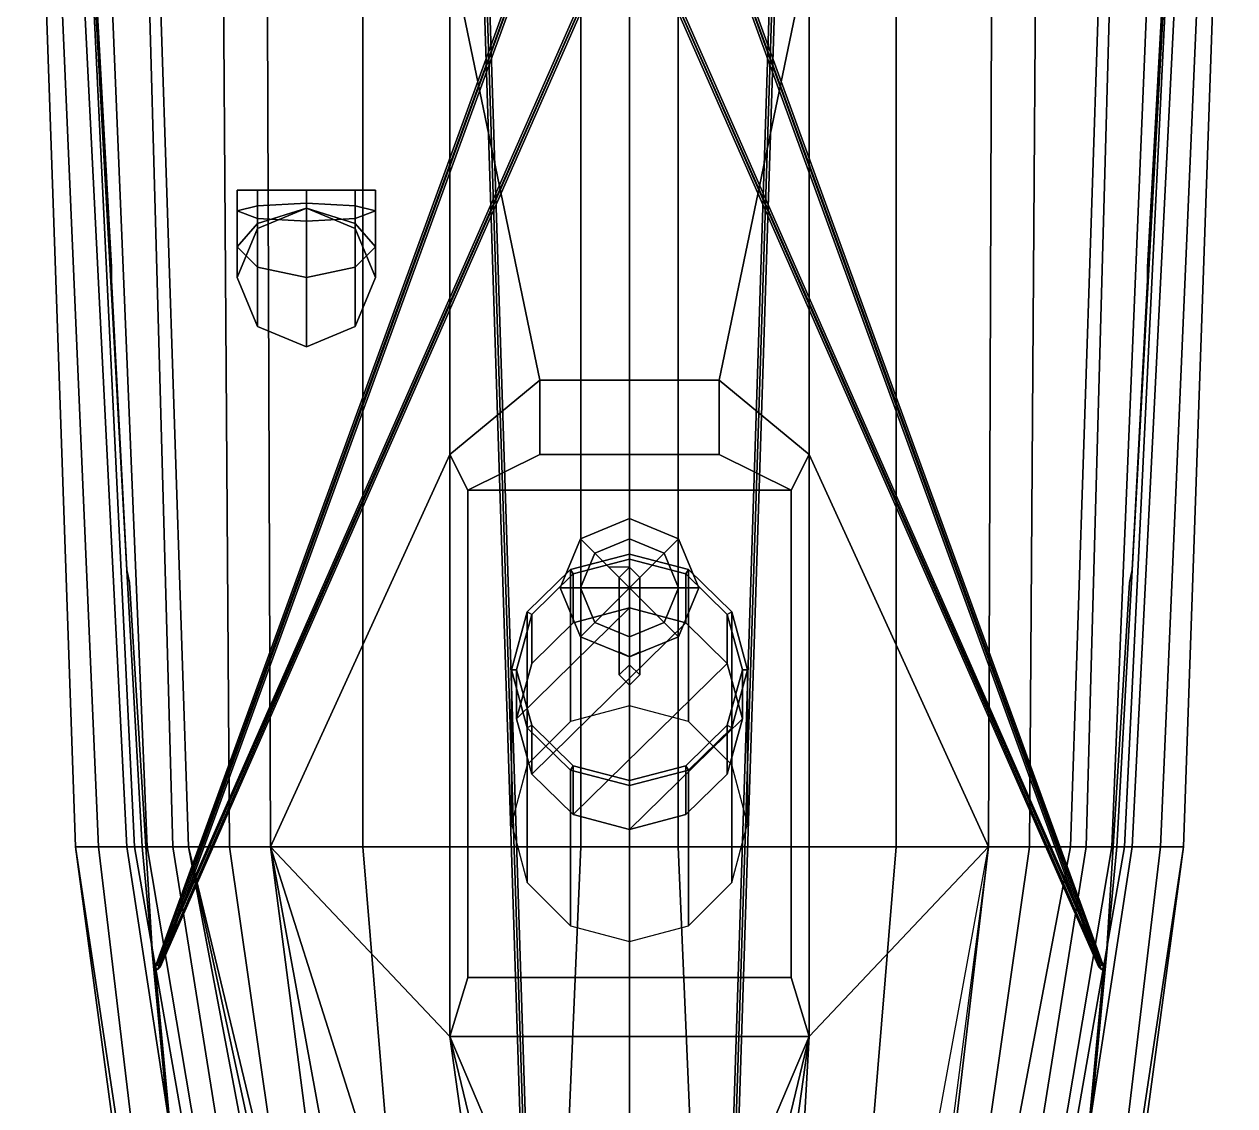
# Model space of a CAD drawing. Header units: millimetres. Extents: x -2.4 to 2.4, y -20 to 53.1.
# Drawn here: x -2.36 to 2.36, y -6.52 to -2.302 of the extents above; entities that cross this region are included whole.
import ezdxf

# ---------------------------------------------------------------- set-up
doc = ezdxf.new("R2010")
doc.units = ezdxf.units.MM
doc.layers.add('railings', color=6, linetype='Continuous')
doc.layers.add('superstructure', color=3, linetype='Continuous')

msp = doc.modelspace()

# ---------------------------------------------------------------- linework, layer by layer
for points in [[(-2.32, 0.26, 1.35), (-2.36, 0.26, 1.27), (-2.16, -5.51, 1.36), (-2.07, -5.51, 1.51)], [(-2.36, 0.26, 0.92), (-2.25, 0.26, 0.2), (-1.96, -5.51, 0.2), (-2.16, -5.51, 1.27)], [(-2.36, 0.26, 1.27), (-2.36, 0.26, 0.92), (-2.16, -5.51, 1.27), (-2.16, -5.51, 1.36)], [(-2.22, 0.26, 1.47), (-2.32, 0.26, 1.35), (-2.07, -5.51, 1.51), (-1.9, -5.51, 1.59)], [(-2.25, 0.26, 0.2), (-2.21, 0.26), (-1.93, -5.51), (-1.96, -5.51, 0.2)], [(-2.21, 0.26), (-2.12, 0.26, -0.27), (-1.88, -5.51, -0.27), (-1.93, -5.51)], [(-2.12, 0.26, -0.27), (-1.94, 0.26, -0.49), (-1.78, -5.51, -0.49), (-1.88, -5.51, -0.27)], [(-1.94, 0.26, -0.49), (-1.6, 0.26, -0.71), (-1.56, -5.51, -0.71), (-1.78, -5.51, -0.49)], [(-1.6, 0.26, -0.71), (-1.04, 0.26, -0.9), (-1.04, -5.51, -0.9), (-1.56, -5.51, -0.71)], [(-1.04, 0.26, -0.9), (-0.19, 0.26, -0.99), (-0.19, -5.51, -0.99), (-1.04, -5.51, -0.9)], [(-0.19, 0.26, -0.99), (0, 0.26, -0.99), (0, -5.51, -0.99), (-0.19, -5.51, -0.99)], [(0.19, -5.51, -0.99), (0, -5.51, -0.99), (0, 0.26, -0.99), (0.19, 0.26, -0.99)], [(1.04, -5.51, -0.9), (0.19, -5.51, -0.99), (0.19, 0.26, -0.99), (1.04, 0.26, -0.9)], [(1.56, -5.51, -0.71), (1.04, -5.51, -0.9), (1.04, 0.26, -0.9), (1.6, 0.26, -0.71)], [(1.78, -5.51, -0.49), (1.56, -5.51, -0.71), (1.6, 0.26, -0.71), (1.94, 0.26, -0.49)], [(1.88, -5.51, -0.27), (1.78, -5.51, -0.49), (1.94, 0.26, -0.49), (2.12, 0.26, -0.27)], [(1.93, -5.51), (1.88, -5.51, -0.27), (2.12, 0.26, -0.27), (2.21, 0.26)], [(1.9, -5.51, 1.59), (2.07, -5.51, 1.51), (2.32, 0.26, 1.35), (2.22, 0.26, 1.47)], [(1.96, -5.51, 0.2), (1.93, -5.51), (2.21, 0.26), (2.25, 0.26, 0.2)], [(2.16, -5.51, 1.27), (1.96, -5.51, 0.2), (2.25, 0.26, 0.2), (2.36, 0.26, 0.92)], [(2.07, -5.51, 1.51), (2.16, -5.51, 1.36), (2.36, 0.26, 1.27), (2.32, 0.26, 1.35)], [(2.16, -5.51, 1.36), (2.16, -5.51, 1.27), (2.36, 0.26, 0.92), (2.36, 0.26, 1.27)], [(-2.16, -5.51, 1.36), (-2.16, -5.51, 1.27), (-1.72, -8.78, 1.44), (-1.72, -8.78, 1.49)], [(-2.16, -5.51, 1.27), (-2.16, -5.51, 1.27), (-1.67, -8.78, 1.39), (-1.72, -8.78, 1.44)], [(-2.16, -5.51, 1.27), (-1.96, -5.51, 0.2), (-1.46, -8.78, 0.81), (-1.67, -8.78, 1.39)], [(-2.07, -5.51, 1.51), (-2.16, -5.51, 1.36), (-1.72, -8.78, 1.49), (-1.68, -8.78, 1.56)], [(-1.9, -5.51, 1.59), (-2.07, -5.51, 1.51), (-1.68, -8.78, 1.56), (-1.59, -8.78, 1.66)], [(-1.96, -5.51, 0.2), (-1.93, -5.51), (-1.36, -8.78), (-1.46, -8.78, 0.81)], [(-1.93, -5.51), (-1.88, -5.51, -0.27), (-1.33, -8.78, -0.27), (-1.36, -8.78)], [(-1.88, -5.51, -0.27), (-1.78, -5.51, -0.49), (-1.26, -8.78, -0.49), (-1.33, -8.78, -0.27)], [(-1.78, -5.51, -0.49), (-1.56, -5.51, -0.71), (-1.09, -8.78, -0.71), (-1.26, -8.78, -0.49)], [(-1.56, -5.51, -0.71), (-1.04, -5.51, -0.9), (-0.77, -8.78, -0.9), (-1.09, -8.78, -0.71)], [(-1.04, -5.51, -0.9), (-0.19, -5.51, -0.99), (-0.33, -8.78, -0.99), (-0.77, -8.78, -0.9)], [(-0.19, -5.51, -0.99), (0, -5.51, -0.99), (0, -8.78, -0.99), (-0.33, -8.78, -0.99)], [(0.33, -8.78, -0.99), (0, -8.78, -0.99), (0, -5.51, -0.99), (0.19, -5.51, -0.99)], [(0.77, -8.78, -0.9), (0.33, -8.78, -0.99), (0.19, -5.51, -0.99), (1.04, -5.51, -0.9)], [(1.09, -8.78, -0.71), (0.77, -8.78, -0.9), (1.04, -5.51, -0.9), (1.56, -5.51, -0.71)], [(1.26, -8.78, -0.49), (1.09, -8.78, -0.71), (1.56, -5.51, -0.71), (1.78, -5.51, -0.49)], [(1.33, -8.78, -0.27), (1.26, -8.78, -0.49), (1.78, -5.51, -0.49), (1.88, -5.51, -0.27)], [(1.36, -8.78), (1.33, -8.78, -0.27), (1.88, -5.51, -0.27), (1.93, -5.51)], [(1.46, -8.78, 0.81), (1.36, -8.78), (1.93, -5.51), (1.96, -5.51, 0.2)], [(1.67, -8.78, 1.39), (1.46, -8.78, 0.81), (1.96, -5.51, 0.2), (2.16, -5.51, 1.27)], [(1.59, -8.78, 1.66), (1.68, -8.78, 1.56), (2.07, -5.51, 1.51), (1.9, -5.51, 1.59)], [(1.72, -8.78, 1.44), (1.67, -8.78, 1.39), (2.16, -5.51, 1.27)], [(1.68, -8.78, 1.56), (1.72, -8.78, 1.49), (2.16, -5.51, 1.36), (2.07, -5.51, 1.51)], [(1.72, -8.78, 1.49), (1.72, -8.78, 1.44), (2.16, -5.51, 1.27), (2.16, -5.51, 1.36)]]:
    msp.add_3dface(points)
at = {"color": 2}
for points in [[(-1.91, 0.26, 1.59), (-2.22, 0.26, 1.47), (-1.9, -5.51, 1.59), (-1.72, -5.51, 1.66)], [(-1.42, 0.26, 1.69), (-1.91, 0.26, 1.59), (-1.72, -5.51, 1.66), (-1.4, -5.51, 1.74)], [(-0.7, -2, 1.7713), (-1.42, 0.26, 1.69), (-1.4, -5.51, 1.74), (-0.7, -3.98, 1.7988)], [(0.7, -3.98, 1.7988), (1.4, -5.51, 1.74), (1.42, 0.26, 1.69), (0.7, -2, 1.7713)], [(1.4, -5.51, 1.74), (1.72, -5.51, 1.66), (1.91, 0.26, 1.59), (1.42, 0.26, 1.69)], [(1.72, -5.51, 1.66), (1.9, -5.51, 1.59), (2.22, 0.26, 1.47), (1.91, 0.26, 1.59)], [(-0.7, -2, 1.7713), (-0.7, -2, 1.7713), (-0.7, -3.98, 1.7988), (-0.35, -3.69, 1.7948)], [(0.7, -2, 1.7713), (-0.7, -2, 1.7713), (-0.35, -3.69, 1.7948), (0.35, -3.69, 1.7948)], [(0.35, -3.69, 1.7948), (0.7, -3.98, 1.7988), (0.7, -2, 1.7713)], [(-1.4, -5.51, 1.74), (-1.4, -5.51, 1.74), (-0.7, -5.51, 1.82), (-0.7, -3.98, 1.7988)], [(0.7, -3.98, 1.7988), (0.7, -5.51, 1.82), (1.4, -5.51, 1.74)], [(-1.72, -5.51, 1.66), (-1.9, -5.51, 1.59), (-1.59, -8.78, 1.66), (-1.1, -8.78, 1.83)], [(-1.72, -5.51, 1.66), (-1.72, -5.51, 1.66), (-1.02, -8.75, 1.8363), (-1.02, -8.43, 1.8363)], [(-1.72, -5.51, 1.66), (-1.72, -5.51, 1.66), (-1.1, -8.78, 1.83), (-1.02, -8.75, 1.8363)], [(-1.72, -5.51, 1.66), (-1.72, -5.51, 1.66), (-1.02, -8.43, 1.8363), (-1.4, -5.51, 1.74)], [(-1.4, -5.51, 1.74), (-1.4, -5.51, 1.74), (-0.7, -6.25, 1.8336), (-0.7, -5.51, 1.82)], [(-0.7, -6.25, 1.8336), (-1.4, -5.51, 1.74), (-0.6, -8.03, 1.8691), (-0.46, -7.974, 1.88)], [(-1.4, -5.51, 1.74), (-1.4, -5.51, 1.74), (-0.91, -8.19, 1.8448), (-0.6, -8.03, 1.8691)], [(-1.4, -5.51, 1.74), (-1.4, -5.51, 1.74), (-1.02, -8.43, 1.8363), (-0.91, -8.19, 1.8448)], [(0.6, -8.03, 1.8691), (0.91, -8.19, 1.8448), (1.4, -5.51, 1.74), (0.7, -6.25, 1.8336)], [(0.7, -5.51, 1.82), (0.7, -6.25, 1.8336), (1.4, -5.51, 1.74)], [(1.02, -8.75, 1.8363), (1.1, -8.78, 1.83), (1.72, -5.51, 1.66), (1.4, -5.51, 1.74)], [(1.02, -8.43, 1.8363), (1.02, -8.75, 1.8363), (1.4, -5.51, 1.74)], [(1.1, -8.78, 1.83), (1.59, -8.78, 1.66), (1.9, -5.51, 1.59), (1.72, -5.51, 1.66)], [(-0.7, -6.25, 1.8336), (-0.7, -6.25, 1.8336), (-0.46, -7.974, 1.88), (-0.3, -7.91, 1.88)], [(-0.3, -7.91, 1.88), (0, -7.9, 1.88), (-0.7, -6.25, 1.8336)], [(0, -7.9, 1.88), (0.7, -6.25, 1.8336), (-0.7, -6.25, 1.8336)], [(0.3, -7.91, 1.88), (0.7, -6.25, 1.8336), (0, -7.9, 1.88)], [(0.3, -7.91, 1.88), (0.46, -7.974, 1.88), (0.7, -6.25, 1.8336)], [(0.46, -7.974, 1.88), (0.6, -8.03, 1.8691), (0.7, -6.25, 1.8336)]]:
    msp.add_3dface(points, dxfattribs=at)
at = {"layer": 'railings'}
for points in [[(-2.12, -1.44, 2.26), (-2.02, -3.25, 2.3), (-2.02, -3.25, 2.35), (-2.12, -1.44, 2.31)], [(-2.12, -1.44, 2.31), (-2.02, -3.25, 2.35), (-2.02, -3.25, 2.3), (-2.12, -1.44, 2.26)], [(-2.12, -1.44, 2.01), (-2.02, -3.25, 2.05), (-2.02, -3.25, 2), (-2.12, -1.44, 1.96)], [(-2.12, -1.44, 1.96), (-2.02, -3.25, 2), (-2.02, -3.25, 2.05), (-2.12, -1.44, 2.01)], [(2.12, -1.44, 1.96), (2.02, -3.25, 2), (2.02, -3.25, 2.05), (2.12, -1.44, 2.01)], [(2.12, -1.44, 2.01), (2.02, -3.25, 2.05), (2.02, -3.25, 2), (2.12, -1.44, 1.96)], [(2.12, -1.44, 2.31), (2.02, -3.25, 2.35), (2.02, -3.25, 2.3), (2.12, -1.44, 2.26)], [(2.12, -1.44, 2.26), (2.02, -3.25, 2.3), (2.02, -3.25, 2.35), (2.12, -1.44, 2.31)], [(-2.02, -3.25, 2.35), (-2.02, -3.25, 1.54), (-2.02, -3.3, 1.54), (-2.02, -3.3, 2.35)], [(-2.02, -3.3, 2.35), (-2.02, -3.3, 1.54), (-2.02, -3.25, 1.54), (-2.02, -3.25, 2.35)], [(2.02, -3.25, 2.35), (2.02, -3.25, 1.54), (2.02, -3.3, 1.54), (2.02, -3.3, 2.35)], [(2.02, -3.3, 2.35), (2.02, -3.3, 1.54), (2.02, -3.25, 1.54), (2.02, -3.25, 2.35)], [(-2.02, -3.3, 2.35), (-1.96, -4.43, 2.37), (-1.96, -4.43, 2.32), (-2.02, -3.3, 2.3)], [(-2.02, -3.3, 2.3), (-1.96, -4.43, 2.32), (-1.96, -4.43, 2.37), (-2.02, -3.3, 2.35)], [(-2.02, -3.3, 2.05), (-1.96, -4.43, 2.07), (-1.96, -4.43, 2.02), (-2.02, -3.3, 2)], [(-2.02, -3.3, 2), (-1.96, -4.43, 2.02), (-1.96, -4.43, 2.07), (-2.02, -3.3, 2.05)], [(2.02, -3.3, 2), (1.96, -4.43, 2.02), (1.96, -4.43, 2.07), (2.02, -3.3, 2.05)], [(2.02, -3.3, 2.05), (1.96, -4.43, 2.07), (1.96, -4.43, 2.02), (2.02, -3.3, 2)], [(2.02, -3.3, 2.35), (1.96, -4.43, 2.37), (1.96, -4.43, 2.32), (2.02, -3.3, 2.3)], [(2.02, -3.3, 2.3), (1.96, -4.43, 2.32), (1.96, -4.43, 2.37), (2.02, -3.3, 2.35)], [(-1.96, -4.43, 2.37), (-1.96, -4.43, 1.56), (-1.95, -4.48, 1.56), (-1.95, -4.48, 2.37)], [(-1.95, -4.48, 2.37), (-1.95, -4.48, 1.56), (-1.96, -4.43, 1.56), (-1.96, -4.43, 2.37)], [(1.95, -4.48, 2.37), (1.95, -4.48, 1.56), (1.96, -4.43, 1.56), (1.96, -4.43, 2.37)], [(1.96, -4.43, 2.37), (1.96, -4.43, 1.56), (1.95, -4.48, 1.56), (1.95, -4.48, 2.37)], [(-1.95, -4.48, 2.37), (-1.86, -5.93, 2.4), (-1.86, -5.93, 2.35), (-1.95, -4.48, 2.32)], [(-1.95, -4.48, 2.32), (-1.86, -5.93, 2.35), (-1.86, -5.93, 2.4), (-1.95, -4.48, 2.37)], [(-1.95, -4.48, 2.02), (-1.86, -5.93, 2.05), (-1.86, -5.93, 2.1), (-1.95, -4.48, 2.07)], [(-1.95, -4.48, 2.07), (-1.86, -5.93, 2.1), (-1.86, -5.93, 2.05), (-1.95, -4.48, 2.02)], [(1.95, -4.48, 2.07), (1.86, -5.93, 2.1), (1.86, -5.93, 2.05), (1.95, -4.48, 2.02)], [(1.95, -4.48, 2.02), (1.86, -5.93, 2.05), (1.86, -5.93, 2.1), (1.95, -4.48, 2.07)], [(1.95, -4.48, 2.32), (1.86, -5.93, 2.35), (1.86, -5.93, 2.4), (1.95, -4.48, 2.37)], [(1.95, -4.48, 2.37), (1.86, -5.93, 2.4), (1.86, -5.93, 2.35), (1.95, -4.48, 2.32)], [(-1.86, -5.93, 2.4), (-1.86, -5.93, 1.59), (-1.85, -5.98, 1.59), (-1.85, -5.98, 2.4)], [(-1.85, -5.98, 2.4), (-1.85, -5.98, 1.59), (-1.86, -5.93, 1.59), (-1.86, -5.93, 2.4)], [(1.86, -5.93, 2.4), (1.86, -5.93, 1.59), (1.85, -5.98, 1.59), (1.85, -5.98, 2.4)], [(1.85, -5.98, 2.4), (1.85, -5.98, 1.59), (1.86, -5.93, 1.59), (1.86, -5.93, 2.4)], [(-1.85, -5.98, 2.4), (-1.71, -7.46, 2.44), (-1.71, -7.46, 2.39), (-1.85, -5.98, 2.35)], [(-1.85, -5.98, 2.35), (-1.71, -7.46, 2.39), (-1.71, -7.46, 2.44), (-1.85, -5.98, 2.4)], [(-1.85, -5.98, 2.05), (-1.71, -7.46, 2.09), (-1.71, -7.46, 2.14), (-1.85, -5.98, 2.1)], [(-1.85, -5.98, 2.1), (-1.71, -7.46, 2.14), (-1.71, -7.46, 2.09), (-1.85, -5.98, 2.05)], [(1.85, -5.98, 2.1), (1.71, -7.46, 2.14), (1.71, -7.46, 2.09), (1.85, -5.98, 2.05)], [(1.85, -5.98, 2.05), (1.71, -7.46, 2.09), (1.71, -7.46, 2.14), (1.85, -5.98, 2.1)], [(1.85, -5.98, 2.35), (1.71, -7.46, 2.39), (1.71, -7.46, 2.44), (1.85, -5.98, 2.4)], [(1.85, -5.98, 2.4), (1.71, -7.46, 2.44), (1.71, -7.46, 2.39), (1.85, -5.98, 2.35)]]:
    msp.add_3dface(points, dxfattribs=at)
at = {"layer": 'superstructure'}
for points in [[(0, -0.93, 8.51), (-0.01, -0.93, 8.5), (-1.85, -5.98, 1.85), (-1.84, -5.99, 1.85)], [(-0.01, -0.93, 8.5), (0, -0.93, 8.49), (-1.84, -5.97, 1.85), (-1.85, -5.98, 1.85)], [(0.01, -0.93, 8.5), (0, -0.93, 8.51), (-1.84, -5.99, 1.85), (-1.83, -5.98, 1.85)], [(0, -0.93, 8.49), (0.01, -0.93, 8.5), (-1.83, -5.98, 1.85), (-1.84, -5.97, 1.85)], [(0, -0.93, 8.51), (-0.01, -0.93, 8.5), (1.83, -5.98, 1.85), (1.84, -5.99, 1.85)], [(-0.01, -0.93, 8.5), (0, -0.93, 8.49), (1.84, -5.97, 1.85), (1.83, -5.98, 1.85)], [(0.01, -0.93, 8.5), (0, -0.93, 8.51), (1.84, -5.99, 1.85), (1.85, -5.98, 1.85)], [(0, -0.93, 8.49), (0.01, -0.93, 8.5), (1.85, -5.98, 1.85), (1.84, -5.97, 1.85)], [(-0.59, -1.14, 7.41), (-0.6, -1.15, 7.4), (-0.01, -19.56, 4.4), (0, -19.55, 4.4116)], [(-0.6, -1.15, 7.4), (-0.59, -1.14, 7.39), (0, -19.55, 4.3916), (-0.01, -19.56, 4.4)], [(-0.58, -1.15, 7.4), (-0.59, -1.14, 7.41), (0, -19.55, 4.4116), (0.01, -19.56, 4.4)], [(-0.59, -1.14, 7.39), (-0.58, -1.15, 7.4), (0.01, -19.56, 4.4), (0, -19.55, 4.3916)], [(0.59, -1.14, 7.41), (0.58, -1.15, 7.4), (-0.01, -19.56, 4.4), (0, -19.55, 4.4116)], [(0.58, -1.15, 7.4), (0.59, -1.14, 7.39), (0, -19.55, 4.3916), (-0.01, -19.56, 4.4)], [(0.6, -1.15, 7.4), (0.59, -1.14, 7.41), (0, -19.55, 4.4116), (0.01, -19.56, 4.4)], [(0.59, -1.14, 7.39), (0.6, -1.15, 7.4), (0.01, -19.56, 4.4), (0, -19.55, 4.3916)], [(0, -1.8, 4.62), (-0.01, -1.8, 4.61), (-1.85, -5.98, 1.85), (-1.84, -5.99, 1.85)], [(-0.01, -1.8, 4.61), (0, -1.8, 4.6), (-1.84, -5.97, 1.85), (-1.85, -5.98, 1.85)], [(0.01, -1.8, 4.61), (0, -1.8, 4.62), (-1.84, -5.99, 1.85), (-1.83, -5.98, 1.85)], [(0, -1.8, 4.6), (0.01, -1.8, 4.61), (-1.83, -5.98, 1.85), (-1.84, -5.97, 1.85)], [(0, -1.8, 4.62), (-0.01, -1.8, 4.61), (1.83, -5.98, 1.85), (1.84, -5.99, 1.85)], [(-0.01, -1.8, 4.61), (0, -1.8, 4.6), (1.84, -5.97, 1.85), (1.83, -5.98, 1.85)], [(0.01, -1.8, 4.61), (0, -1.8, 4.62), (1.84, -5.99, 1.85), (1.85, -5.98, 1.85)], [(0, -1.8, 4.6), (0.01, -1.8, 4.61), (1.85, -5.98, 1.85), (1.84, -5.97, 1.85)], [(-1.4509, -3.01, 2.26), (-1.53, -3.03, 2.46), (-1.53, -2.95, 2.46), (-1.4509, -2.95, 2.25)], [(-1.53, -3.03, 2.46), (-1.4509, -3.06, 2.71), (-1.4509, -2.95, 2.72), (-1.53, -2.95, 2.46)], [(-1.4509, -2.95, 2.72), (-1.26, -2.95, 2.84), (-1.0691, -2.95, 2.72), (-1.53, -2.95, 2.46)], [(-1.53, -2.95, 2.46), (-1.0691, -2.95, 2.72), (-0.99, -2.95, 2.46), (-1.4509, -2.95, 2.25)], [(-1.26, -3, 2.19), (-1.4509, -3.01, 2.26), (-1.4509, -2.95, 2.25), (-1.26, -2.95, 2.16)], [(-1.4509, -3.06, 2.71), (-1.26, -3.07, 2.83), (-1.26, -2.95, 2.84), (-1.4509, -2.95, 2.72)], [(-1.4509, -2.95, 2.25), (-0.99, -2.95, 2.46), (-1.0691, -2.95, 2.25), (-1.26, -2.95, 2.16)], [(-1.0691, -3.01, 2.26), (-1.26, -3, 2.19), (-1.26, -2.95, 2.16), (-1.0691, -2.95, 2.25)], [(-1.26, -3.07, 2.83), (-1.0691, -3.06, 2.71), (-1.0691, -2.95, 2.72), (-1.26, -2.95, 2.84)], [(-0.99, -3.03, 2.46), (-1.0691, -3.01, 2.26), (-1.0691, -2.95, 2.25), (-0.99, -2.95, 2.46)], [(-1.0691, -3.06, 2.71), (-0.99, -3.03, 2.46), (-0.99, -2.95, 2.46), (-1.0691, -2.95, 2.72)], [(-1.4509, -3.08, 2.2691), (-1.53, -3.17, 2.46), (-1.53, -3.03, 2.46), (-1.4509, -3.01, 2.26)], [(-1.26, -3.02, 2.17), (-1.4509, -3.08, 2.2691), (-1.4509, -3.01, 2.26), (-1.26, -3, 2.19)], [(-1.26, -3.02, 1.73), (-1.4509, -3.0991, 1.71), (-1.4509, -3.0991, 2.2), (-1.26, -3.02, 2.17)], [(-1.26, -3.02, 2.17), (-1.4509, -3.0991, 2.2), (-1.4509, -3.08, 2.2691), (-1.26, -3.02, 2.17)], [(-1.0691, -3.08, 2.2691), (-1.26, -3.02, 2.17), (-1.26, -3, 2.19), (-1.0691, -3.01, 2.26)], [(-1.0691, -3.0991, 1.71), (-1.26, -3.02, 1.73), (-1.26, -3.02, 2.17), (-1.0691, -3.0991, 2.2)], [(-1.0691, -3.0991, 2.2), (-1.26, -3.02, 2.17), (-1.26, -3.02, 2.17), (-1.0691, -3.08, 2.2691)], [(-0.99, -3.17, 2.46), (-1.0691, -3.08, 2.2691), (-1.0691, -3.01, 2.26), (-0.99, -3.03, 2.46)], [(-1.53, -3.17, 2.46), (-1.4509, -3.25, 2.6509), (-1.4509, -3.06, 2.71), (-1.53, -3.03, 2.46)], [(-1.4509, -3.25, 2.6509), (-1.26, -3.29, 2.73), (-1.26, -3.07, 2.83), (-1.4509, -3.06, 2.71)], [(-1.26, -3.29, 2.73), (-1.0691, -3.25, 2.6509), (-1.0691, -3.06, 2.71), (-1.26, -3.07, 2.83)], [(-1.0691, -3.25, 2.6509), (-0.99, -3.17, 2.46), (-0.99, -3.03, 2.46), (-1.0691, -3.06, 2.71)], [(-1.4509, -3.0991, 2.2), (-1.53, -3.29, 2.28), (-1.53, -3.17, 2.46), (-1.4509, -3.08, 2.2691)], [(-1.4509, -3.0991, 1.71), (-1.53, -3.29, 1.69), (-1.53, -3.29, 2.28), (-1.4509, -3.0991, 2.2)], [(-0.99, -3.29, 2.28), (-1.0691, -3.0991, 2.2), (-1.0691, -3.08, 2.2691), (-0.99, -3.17, 2.46)], [(-0.99, -3.29, 1.69), (-1.0691, -3.0991, 1.71), (-1.0691, -3.0991, 2.2), (-0.99, -3.29, 2.28)], [(-1.53, -3.29, 2.28), (-1.4509, -3.4809, 2.37), (-1.4509, -3.25, 2.6509), (-1.53, -3.17, 2.46)], [(-1.0691, -3.4809, 2.37), (-0.99, -3.29, 2.28), (-0.99, -3.17, 2.46), (-1.0691, -3.25, 2.6509)], [(-1.4509, -3.4809, 2.37), (-1.26, -3.56, 2.41), (-1.26, -3.29, 2.73), (-1.4509, -3.25, 2.6509)], [(-1.26, -3.56, 2.41), (-1.0691, -3.4809, 2.37), (-1.0691, -3.25, 2.6509), (-1.26, -3.29, 2.73)], [(-1.53, -3.29, 1.69), (-1.4509, -3.4809, 1.71), (-1.4509, -3.4809, 2.37), (-1.53, -3.29, 2.28)], [(-1.0691, -3.4809, 1.71), (-0.99, -3.29, 1.69), (-0.99, -3.29, 2.28), (-1.0691, -3.4809, 2.37)], [(-1.4509, -3.4809, 1.71), (-1.26, -3.56, 1.73), (-1.26, -3.56, 2.41), (-1.4509, -3.4809, 2.37)], [(-1.26, -3.56, 1.73), (-1.0691, -3.4809, 1.71), (-1.0691, -3.4809, 2.37), (-1.26, -3.56, 2.41)], [(-0.35, -3.69, 1.84), (-0.7, -3.98, 1.84), (-0.63, -4.12, 2.13), (-0.35, -3.98, 2.13)], [(-0.35, -3.69, 1.7948), (-0.7, -3.98, 1.7988), (-0.7, -3.98, 1.84), (-0.35, -3.69, 1.84)], [(0.35, -3.98, 2.13), (0.35, -3.69, 1.84), (-0.35, -3.69, 1.84), (-0.35, -3.98, 2.13)], [(0.35, -3.69, 1.84), (0.35, -3.69, 1.7948), (-0.35, -3.69, 1.7948), (-0.35, -3.69, 1.84)], [(0.63, -4.12, 2.13), (0.7, -3.98, 1.84), (0.35, -3.69, 1.84), (0.35, -3.98, 2.13)], [(0.7, -3.98, 1.84), (0.7, -3.98, 1.7988), (0.35, -3.69, 1.7948), (0.35, -3.69, 1.84)], [(-0.7, -3.98, 1.84), (-0.7, -5.51, 1.84), (-0.63, -5.51, 2.13), (-0.63, -4.12, 2.13)], [(-0.7, -3.98, 1.7988), (-0.7, -5.51, 1.82), (-0.7, -5.51, 1.84), (-0.7, -3.98, 1.84)], [(-0.35, -3.98, 2.13), (-0.63, -4.12, 2.13), (0.63, -4.12, 2.13), (0.35, -3.98, 2.13)], [(0.63, -5.51, 2.13), (0.7, -5.51, 1.84), (0.7, -3.98, 1.84), (0.63, -4.12, 2.13)], [(0.7, -5.51, 1.84), (0.7, -5.51, 1.82), (0.7, -3.98, 1.7988), (0.7, -3.98, 1.84)], [(-0.63, -4.12, 2.13), (-0.63, -5.51, 2.13), (0.63, -5.51, 2.13), (0.63, -4.12, 2.13)], [(0, -4.23, 2.13), (-0.1909, -4.3091, 2.13), (-0.1909, -4.3091, 2.33), (0, -4.23, 2.33)], [(0, -4.3091, 2.48), (0, -4.23, 2.33), (-0.1909, -4.3091, 2.33), (-0.135, -4.365, 2.48)], [(0.1909, -4.3091, 2.13), (0, -4.23, 2.13), (0, -4.23, 2.33), (0.1909, -4.3091, 2.33)], [(0.135, -4.365, 2.48), (0.1909, -4.3091, 2.33), (0, -4.23, 2.33), (0, -4.3091, 2.48)], [(-0.1909, -4.3091, 2.13), (-0.27, -4.5, 2.13), (-0.27, -4.5, 2.33), (-0.1909, -4.3091, 2.33)], [(-0.135, -4.365, 2.48), (-0.1909, -4.3091, 2.33), (-0.27, -4.5, 2.33), (-0.1909, -4.5, 2.48)], [(0, -4.5, 2.57), (0, -4.3091, 2.48), (-0.135, -4.365, 2.48), (0, -4.5, 2.57)], [(0, -4.5, 2.57), (0.135, -4.365, 2.48), (0, -4.3091, 2.48), (0, -4.5, 2.57)], [(0.1909, -4.5, 2.48), (0.27, -4.5, 2.33), (0.1909, -4.3091, 2.33), (0.135, -4.365, 2.48)], [(0.27, -4.5, 2.13), (0.1909, -4.3091, 2.13), (0.1909, -4.3091, 2.33), (0.27, -4.5, 2.33)], [(0, -4.96, 2.13), (-0.23, -5.0216, 2.13), (-0.23, -4.4289, 5.064), (0, -4.3685, 5.0522)], [(0, -4.3685, 5.0522), (-0.23, -4.4289, 5.064), (-0.22, -4.4459, 5.0673), (0, -4.3881, 5.056)], [(-0.22, -4.6368, 4.0857), (0, -4.5789, 4.0744), (0, -4.3881, 5.056), (-0.22, -4.4459, 5.0673)], [(0, -4.5, 2.57), (-0.135, -4.365, 2.48), (-0.1909, -4.5, 2.48), (0, -4.5, 2.57)], [(0, -4.5, 2.57), (0.1909, -4.5, 2.48), (0.135, -4.365, 2.48), (0, -4.5, 2.57)], [(0.23, -5.0216, 2.13), (0, -4.96, 2.13), (0, -4.3685, 5.0522), (0.23, -4.4289, 5.064)], [(0.23, -4.4289, 5.064), (0, -4.3685, 5.0522), (0, -4.3881, 5.056), (0.22, -4.4459, 5.0673)], [(0, -4.5789, 4.0744), (0.22, -4.6368, 4.0857), (0.22, -4.4459, 5.0673), (0, -4.3881, 5.056)], [(-0.23, -5.0216, 2.13), (-0.3984, -5.19, 2.13), (-0.3984, -4.5942, 5.0961), (-0.23, -4.4289, 5.064)], [(-0.23, -4.4289, 5.064), (-0.3984, -4.5942, 5.0961), (-0.3811, -4.604, 5.098), (-0.22, -4.4459, 5.0673)], [(-0.08, -4.42, 4.38), (0, -4.5, 4.34), (0.04, -4.46, 4.34), (0, -4.42, 4.34)], [(0, -4.8, 2.47), (-0.04, -4.84, 2.47), (-0.04, -4.46, 4.34), (0, -4.42, 4.34)], [(0.04, -4.84, 2.47), (0, -4.8, 2.47), (0, -4.42, 4.34), (0.04, -4.46, 4.34)], [(0.3984, -4.5942, 5.0961), (0.23, -4.4289, 5.064), (0.22, -4.4459, 5.0673), (0.3811, -4.604, 5.098)], [(0.3984, -5.19, 2.13), (0.23, -5.0216, 2.13), (0.23, -4.4289, 5.064), (0.3984, -4.5942, 5.0961)], [(-0.3811, -4.7949, 4.1164), (-0.22, -4.6368, 4.0857), (-0.22, -4.4459, 5.0673), (-0.3811, -4.604, 5.098)], [(-0.04, -4.84, 2.47), (0, -4.88, 2.47), (0, -4.5, 4.34), (-0.04, -4.46, 4.34)], [(0, -4.88, 2.47), (0.04, -4.84, 2.47), (0.04, -4.46, 4.34), (0, -4.5, 4.34)], [(0.22, -4.6368, 4.0857), (0.3811, -4.7949, 4.1164), (0.3811, -4.604, 5.098), (0.22, -4.4459, 5.0673)], [(-0.27, -4.5, 2.13), (-0.1909, -4.6909, 2.13), (-0.1909, -4.6909, 2.33), (-0.27, -4.5, 2.33)], [(-0.1909, -4.5, 2.48), (-0.27, -4.5, 2.33), (-0.1909, -4.6909, 2.33), (-0.135, -4.635, 2.48)], [(0, -4.5, 2.57), (-0.1909, -4.5, 2.48), (-0.135, -4.635, 2.48), (0, -4.5, 2.57)], [(0, -4.5, 2.57), (-0.135, -4.635, 2.48), (0, -4.6909, 2.48), (0, -4.5, 2.57)], [(0, -4.5, 2.57), (0.135, -4.635, 2.48), (0.1909, -4.5, 2.48), (0, -4.5, 2.57)], [(0, -4.5, 2.57), (0, -4.6909, 2.48), (0.135, -4.635, 2.48), (0, -4.5, 2.57)], [(0.135, -4.635, 2.48), (0.1909, -4.6909, 2.33), (0.27, -4.5, 2.33), (0.1909, -4.5, 2.48)], [(0.1909, -4.6909, 2.13), (0.27, -4.5, 2.13), (0.27, -4.5, 2.33), (0.1909, -4.6909, 2.33)], [(-0.3984, -5.19, 2.13), (-0.46, -5.42, 2.13), (-0.46, -4.82, 5.14), (-0.3984, -4.5942, 5.0961)], [(-0.3984, -4.5942, 5.0961), (-0.46, -4.82, 5.14), (-0.44, -4.82, 5.14), (-0.3811, -4.604, 5.098)], [(-0.22, -4.6368, 4.0857), (-0.3811, -4.7949, 4.1164), (-0.44, -5.0108, 4.1584), (0, -4.5789, 4.0744)], [(0, -4.5789, 4.0744), (-0.44, -5.0108, 4.1584), (-0.3811, -5.2268, 4.2004), (0.22, -4.6368, 4.0857)], [(-0.44, -5.0108, 4.1584), (-0.3811, -4.7949, 4.1164), (-0.3811, -4.604, 5.098), (-0.44, -4.82, 5.14)], [(0.46, -4.82, 5.14), (0.3984, -4.5942, 5.0961), (0.3811, -4.604, 5.098), (0.44, -4.82, 5.14)], [(0.3811, -4.7949, 4.1164), (0.44, -5.0108, 4.1584), (0.44, -4.82, 5.14), (0.3811, -4.604, 5.098)], [(0.46, -5.42, 2.13), (0.3984, -5.19, 2.13), (0.3984, -4.5942, 5.0961), (0.46, -4.82, 5.14)], [(0.22, -4.6368, 4.0857), (-0.3811, -5.2268, 4.2004), (-0.22, -5.3849, 4.2311), (0.3811, -4.7949, 4.1164)], [(-0.135, -4.635, 2.48), (-0.1909, -4.6909, 2.33), (0, -4.77, 2.33), (0, -4.6909, 2.48)], [(0, -4.6909, 2.48), (0, -4.77, 2.33), (0.1909, -4.6909, 2.33), (0.135, -4.635, 2.48)], [(-0.1909, -4.6909, 2.13), (0, -4.77, 2.13), (0, -4.77, 2.33), (-0.1909, -4.6909, 2.33)], [(0, -4.77, 2.13), (0.1909, -4.6909, 2.13), (0.1909, -4.6909, 2.33), (0, -4.77, 2.33)], [(0, -4.88, 2.2), (-0.04, -4.84, 2.24), (-0.04, -4.75, 2.24), (0, -4.77, 2.2)], [(-0.04, -4.84, 2.24), (0, -4.8, 2.28), (0, -4.77, 2.28), (-0.04, -4.75, 2.24)], [(0.04, -4.84, 2.24), (0, -4.88, 2.2), (0, -4.77, 2.2), (0.04, -4.75, 2.24)], [(0, -4.8, 2.28), (0.04, -4.84, 2.24), (0.04, -4.75, 2.24), (0, -4.77, 2.28)], [(0.3811, -4.7949, 4.1164), (-0.22, -5.3849, 4.2311), (0, -5.4427, 4.2423), (0.44, -5.0108, 4.1584)], [(0, -4.8, 2.28), (-0.04, -4.84, 2.24), (-0.04, -4.84, 2.47), (0, -4.8, 2.47)], [(0.04, -4.84, 2.24), (0, -4.8, 2.28), (0, -4.8, 2.47), (0.04, -4.84, 2.47)], [(-0.46, -5.42, 2.13), (-0.3984, -5.65, 2.13), (-0.3984, -5.0458, 5.1839), (-0.46, -4.82, 5.14)], [(-0.46, -4.82, 5.14), (-0.3984, -5.0458, 5.1839), (-0.3811, -5.036, 5.182), (-0.44, -4.82, 5.14)], [(-0.3811, -5.2268, 4.2004), (-0.44, -5.0108, 4.1584), (-0.44, -4.82, 5.14), (-0.3811, -5.036, 5.182)], [(-0.04, -4.84, 2.24), (0, -4.88, 2.2), (0, -4.88, 2.47), (-0.04, -4.84, 2.47)], [(0, -4.88, 2.2), (0.04, -4.84, 2.24), (0.04, -4.84, 2.47), (0, -4.88, 2.47)], [(0.44, -5.0108, 4.1584), (0.3811, -5.2268, 4.2004), (0.3811, -5.036, 5.182), (0.44, -4.82, 5.14)], [(0.3984, -5.0458, 5.1839), (0.46, -4.82, 5.14), (0.44, -4.82, 5.14), (0.3811, -5.036, 5.182)], [(0.3984, -5.65, 2.13), (0.46, -5.42, 2.13), (0.46, -4.82, 5.14), (0.3984, -5.0458, 5.1839)], [(-0.3984, -5.0458, 5.1839), (-0.23, -5.2111, 5.216), (-0.22, -5.1941, 5.2127), (-0.3811, -5.036, 5.182)], [(-0.3984, -5.65, 2.13), (-0.23, -5.8184, 2.13), (-0.23, -5.2111, 5.216), (-0.3984, -5.0458, 5.1839)], [(-0.22, -5.3849, 4.2311), (-0.3811, -5.2268, 4.2004), (-0.3811, -5.036, 5.182), (-0.22, -5.1941, 5.2127)], [(0.44, -5.0108, 4.1584), (0, -5.4427, 4.2423), (0.22, -5.3849, 4.2311), (0.3811, -5.2268, 4.2004)], [(0.3811, -5.2268, 4.2004), (0.22, -5.3849, 4.2311), (0.22, -5.1941, 5.2127), (0.3811, -5.036, 5.182)], [(0.23, -5.2111, 5.216), (0.3984, -5.0458, 5.1839), (0.3811, -5.036, 5.182), (0.22, -5.1941, 5.2127)], [(0.23, -5.8184, 2.13), (0.3984, -5.65, 2.13), (0.3984, -5.0458, 5.1839), (0.23, -5.2111, 5.216)], [(-0.23, -5.2111, 5.216), (0, -5.2715, 5.2278), (0, -5.2519, 5.224), (-0.22, -5.1941, 5.2127)], [(-0.23, -5.8184, 2.13), (0, -5.88, 2.13), (0, -5.2715, 5.2278), (-0.23, -5.2111, 5.216)], [(0, -5.4427, 4.2423), (-0.22, -5.3849, 4.2311), (-0.22, -5.1941, 5.2127), (0, -5.2519, 5.224)], [(0.22, -5.3849, 4.2311), (0, -5.4427, 4.2423), (0, -5.2519, 5.224), (0.22, -5.1941, 5.2127)], [(0, -5.2715, 5.2278), (0.23, -5.2111, 5.216), (0.22, -5.1941, 5.2127), (0, -5.2519, 5.224)], [(0, -5.88, 2.13), (0.23, -5.8184, 2.13), (0.23, -5.2111, 5.216), (0, -5.2715, 5.2278)], [(-0.7, -5.51, 1.84), (-0.7, -6.25, 1.84), (-0.63, -6.02, 2.13), (-0.63, -5.51, 2.13)], [(-0.7, -5.51, 1.82), (-0.7, -6.25, 1.8336), (-0.7, -6.25, 1.84), (-0.7, -5.51, 1.84)], [(-0.63, -5.51, 2.13), (-0.63, -6.02, 2.13), (0.63, -6.02, 2.13), (0.63, -5.51, 2.13)], [(0.63, -6.02, 2.13), (0.7, -6.25, 1.84), (0.7, -5.51, 1.84), (0.63, -5.51, 2.13)], [(0.7, -6.25, 1.84), (0.7, -6.25, 1.8336), (0.7, -5.51, 1.82), (0.7, -5.51, 1.84)], [(-1.84, -5.97, 1.59), (-1.85, -5.98, 1.59), (-1.85, -5.98, 1.85), (-1.84, -5.97, 1.85)], [(-1.85, -5.98, 1.59), (-1.84, -5.99, 1.59), (-1.84, -5.99, 1.85), (-1.85, -5.98, 1.85)], [(-1.83, -5.98, 1.59), (-1.84, -5.97, 1.59), (-1.84, -5.97, 1.85), (-1.83, -5.98, 1.85)], [(-1.84, -5.99, 1.59), (-1.83, -5.98, 1.59), (-1.83, -5.98, 1.85), (-1.84, -5.99, 1.85)], [(1.84, -5.97, 1.59), (1.83, -5.98, 1.59), (1.83, -5.98, 1.85), (1.84, -5.97, 1.85)], [(1.83, -5.98, 1.59), (1.84, -5.99, 1.59), (1.84, -5.99, 1.85), (1.83, -5.98, 1.85)], [(1.85, -5.98, 1.59), (1.84, -5.97, 1.59), (1.84, -5.97, 1.85), (1.85, -5.98, 1.85)], [(1.84, -5.99, 1.59), (1.85, -5.98, 1.59), (1.85, -5.98, 1.85), (1.84, -5.99, 1.85)], [(-0.63, -6.02, 2.13), (-0.7, -6.25, 1.84), (0.7, -6.25, 1.84), (0.63, -6.02, 2.13)], [(-0.7, -6.25, 1.84), (-0.7, -6.25, 1.8336), (0.7, -6.25, 1.8336), (0.7, -6.25, 1.84)]]:
    msp.add_3dface(points, dxfattribs=at)

doc.saveas('drawing.dxf')
